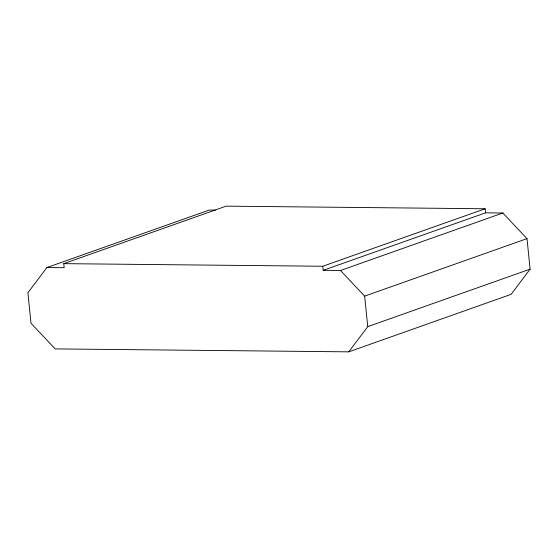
<?xml version="1.0" encoding="UTF-8"?>
<svg xmlns="http://www.w3.org/2000/svg" width="558" height="558" viewBox="0 0 558 558"><rect width="100%" height="100%" fill="white"/><g stroke="black" fill="none" stroke-linecap="round" stroke-linejoin="round"><path stroke-width="0.84" d="M215.304 210.108L209.257 210.052L46.907 267.54L27.9 292.748L30.997 323.256L55.165 348.896L348.743 351.847L511.093 294.352L530.1 269.144L527.003 238.643L502.835 213.003L485.565 212.828L323.208 270.316L322.796 266.25L485.153 208.762L485.565 212.828M348.743 351.847L367.743 326.639L530.1 269.144M46.907 267.54L64.17 267.714L63.758 263.648L226.116 206.153L485.153 208.762M323.208 270.316L340.478 270.49L502.835 213.003M340.478 270.49L364.646 296.131L527.003 238.643M63.758 263.648L322.796 266.25M364.646 296.131L367.743 326.639"/></g></svg>
